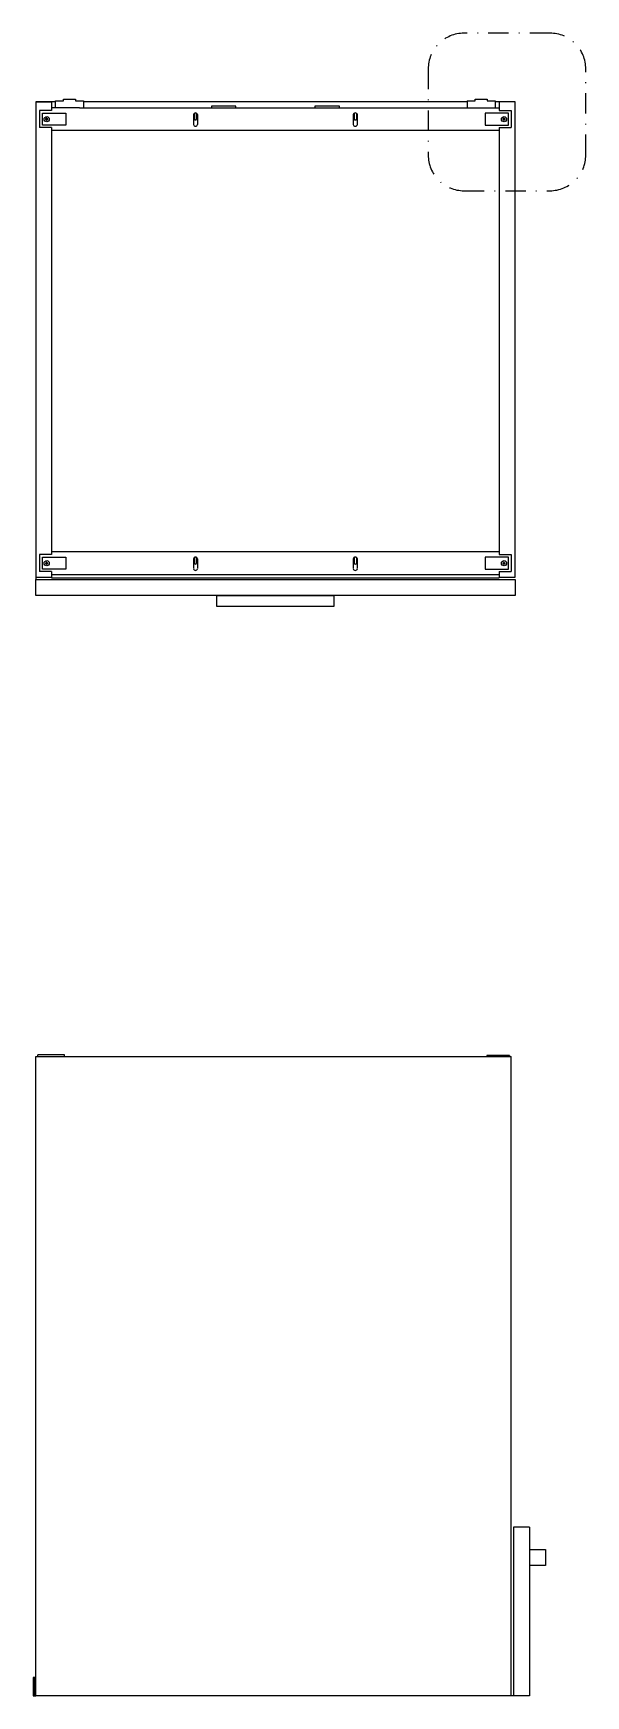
# Model space of a CAD drawing. Header units: millimetres. Extents: x 3416 to 4501, y 1595 to 1990.
# Drawn here: x 3530.7 to 3599.8, y 1601 to 1809.1 of the extents above; entities that cross this region are included whole.
import ezdxf

# ---------------------------------------------------------------- set-up
doc = ezdxf.new("R2010")
doc.units = ezdxf.units.MM
doc.linetypes.add('HIDDEN', pattern=[0.375, 0.25, -0.125])
doc.linetypes.add('TRATTOPUNTO', pattern=[25.4, 12.7, -6.35, 0, -6.35])
for name, color, linetype in [('ARREDI', 1, 'Continuous'), ('TRATTEGGIO', 5, 'HIDDEN'), ('VITI E CERNIERE', 8, 'Continuous')]:
    doc.layers.add(name, color=color, linetype=linetype)

msp = doc.modelspace()

# ---------------------------------------------------------------- linework, layer by layer
at = {"layer": 'ARREDI'}
for p, q in [((3533.48, 1800.54), (3530.99, 1800.54)), ((3530.99, 1800.54), (3530.99, 1741.04)), ((3530.99, 1800.54), (3532.99, 1800.54)), ((3530.99, 1800.54), (3531.48, 1800.54)), ((3530.99, 1800.54), (3530.99, 1741.04)), ((3530.99, 1800.54), (3532.99, 1800.54)), ((3532.99, 1800.54), (3532.98, 1799.79)), ((3584.99, 1800.54), (3536.98, 1800.54)), ((3590.99, 1800.54), (3588.49, 1800.54)), ((3590.99, 1800.54), (3588.99, 1800.54)), ((3590.99, 1800.54), (3588.99, 1800.54)), ((3588.99, 1800.54), (3588.99, 1799.79)), ((3590.99, 1741.04), (3590.99, 1800.54)), ((3532.99, 1796.97), (3532.99, 1744.21)), ((3588.99, 1796.97), (3588.99, 1744.21)), ((3530.99, 1741.04), (3532.98, 1741.04)), ((3530.99, 1741.04), (3530.99, 1740.74)), ((3530.99, 1740.74), (3590.99, 1740.74)), ((3530.99, 1738.74), (3530.99, 1740.74)), ((3588.99, 1741.04), (3590.99, 1741.04)), ((3590.99, 1740.74), (3590.99, 1738.74)), ((3590.99, 1738.74), (3530.99, 1738.74)), ((3553.67, 1737.35), (3553.67, 1738.74)), ((3553.67, 1738.74), (3568.3, 1738.74)), ((3568.3, 1738.74), (3568.3, 1737.35)), ((3568.3, 1737.35), (3553.67, 1737.35)), ((3530.99, 1601.04), (3530.99, 1681.04)), ((3530.99, 1681.04), (3590.49, 1681.04)), ((3590.49, 1601.04), (3590.49, 1681.04)), ((3592.79, 1622.14), (3590.79, 1622.14)), ((3592.79, 1622.14), (3590.79, 1622.14)), ((3590.79, 1622.14), (3590.79, 1601.04)), ((3592.79, 1622.14), (3592.79, 1601.04)), ((3592.79, 1619.34), (3594.79, 1619.34)), ((3594.79, 1619.34), (3594.79, 1617.34)), ((3594.79, 1617.34), (3592.79, 1617.34)), ((3592.79, 1601.04), (3530.99, 1601.04)), ((3590.79, 1601.04), (3590.49, 1601.04))]:
    msp.add_line(p, q, dxfattribs=at)
at = {"layer": 'TRATTEGGIO', "linetype": 'TRATTOPUNTO', "ltscale": 0.2}
msp.add_lwpolyline([(3584.59, 1789.4), (3595.35, 1789.4, 0.414214), (3599.83, 1793.88), (3599.83, 1804.63, 0.414214), (3595.35, 1809.11), (3584.59, 1809.11, 0.414214), (3580.11, 1804.63), (3580.11, 1793.88, 0.414214)], format="xyb", close=True, dxfattribs=at)
at = {"layer": 'VITI E CERNIERE'}
for p, q in [((3532.98, 1799.79), (3532.98, 1799.46)), ((3536.48, 1799.79), (3532.98, 1799.79)), ((3533.48, 1799.79), (3533.48, 1800.64)), ((3533.48, 1800.64), (3534.48, 1800.64)), ((3533.72, 1800.64), (3533.72, 1800.67)), ((3533.72, 1800.67), (3534.03, 1800.67)), ((3534.03, 1800.67), (3534.03, 1800.64)), ((3534.48, 1800.64), (3534.48, 1800.84)), ((3534.48, 1800.84), (3535.98, 1800.84)), ((3535.98, 1800.84), (3535.98, 1800.64)), ((3535.98, 1800.64), (3536.98, 1800.64)), ((3536.43, 1800.64), (3536.43, 1800.67)), ((3536.43, 1800.67), (3536.74, 1800.67)), ((3536.48, 1799.79), (3588.99, 1799.79)), ((3536.74, 1800.67), (3536.74, 1800.64)), ((3536.98, 1800.64), (3536.98, 1799.79)), ((3556.03, 1799.99), (3552.99, 1799.99)), ((3552.99, 1799.99), (3552.99, 1799.79)), ((3556.03, 1799.79), (3556.03, 1799.99)), ((3568.99, 1799.99), (3565.94, 1799.99)), ((3565.94, 1799.99), (3565.94, 1799.79)), ((3568.99, 1799.79), (3568.99, 1799.99)), ((3584.99, 1800.64), (3584.99, 1799.79)), ((3584.99, 1800.64), (3585.99, 1800.64)), ((3585.23, 1800.64), (3585.23, 1800.67)), ((3585.23, 1800.67), (3585.54, 1800.67)), ((3585.54, 1800.67), (3585.54, 1800.64)), ((3585.99, 1800.64), (3585.99, 1800.84)), ((3585.99, 1800.84), (3587.49, 1800.84)), ((3587.49, 1800.84), (3587.49, 1800.64)), ((3587.49, 1800.64), (3588.49, 1800.64)), ((3587.94, 1800.64), (3587.94, 1800.67)), ((3587.94, 1800.67), (3588.25, 1800.67)), ((3588.25, 1800.67), (3588.25, 1800.64)), ((3588.49, 1800.64), (3588.49, 1799.79)), ((3588.99, 1799.79), (3588.99, 1799.46)), ((3532.98, 1799.46), (3531.48, 1799.46)), ((3531.48, 1799.46), (3531.48, 1797.3)), ((3550.73, 1798.92), (3550.73, 1797.68)), ((3550.85, 1799.02), (3550.85, 1798.37)), ((3551.12, 1799.02), (3551.12, 1798.37)), ((3551.24, 1798.92), (3551.24, 1797.68)), ((3570.73, 1798.92), (3570.73, 1797.68)), ((3570.85, 1799.02), (3570.85, 1798.37)), ((3571.12, 1799.02), (3571.12, 1798.37)), ((3571.24, 1798.92), (3571.24, 1797.68)), ((3588.99, 1799.46), (3590.49, 1799.46)), ((3590.49, 1799.46), (3590.49, 1797.3)), ((3532.98, 1797.3), (3531.48, 1797.3)), ((3532.98, 1797.3), (3532.98, 1796.97)), ((3532.98, 1796.97), (3588.99, 1796.97)), ((3588.99, 1797.3), (3590.49, 1797.3)), ((3588.99, 1797.3), (3588.99, 1796.97)), ((3532.98, 1743.88), (3531.48, 1743.88)), ((3531.48, 1743.88), (3531.48, 1741.73)), ((3532.98, 1744.21), (3532.98, 1743.88)), ((3588.99, 1744.21), (3532.98, 1744.21)), ((3588.99, 1744.21), (3588.99, 1743.88)), ((3588.99, 1743.88), (3590.49, 1743.88)), ((3590.49, 1743.88), (3590.49, 1741.73)), ((3532.98, 1741.73), (3531.48, 1741.73)), ((3532.98, 1741.73), (3532.98, 1741.39)), ((3550.73, 1743.34), (3550.73, 1742.1)), ((3550.85, 1743.44), (3550.85, 1742.79)), ((3551.12, 1743.44), (3551.12, 1742.79)), ((3551.24, 1743.34), (3551.24, 1742.1)), ((3570.73, 1743.34), (3570.73, 1742.1)), ((3570.85, 1743.44), (3570.85, 1742.79)), ((3571.12, 1743.44), (3571.12, 1742.79)), ((3571.24, 1743.34), (3571.24, 1742.1)), ((3588.99, 1741.73), (3590.49, 1741.73)), ((3588.99, 1741.73), (3588.99, 1741.39)), ((3532.98, 1741.39), (3532.98, 1740.94)), ((3532.98, 1741.39), (3588.99, 1741.39)), ((3532.98, 1740.94), (3588.99, 1740.94)), ((3588.99, 1741.39), (3588.99, 1740.94)), ((3531.28, 1681.04), (3531.28, 1681.24)), ((3534.61, 1681.24), (3531.28, 1681.24)), ((3534.61, 1681.04), (3534.61, 1681.24)), ((3590.29, 1681.18), (3587.46, 1681.18)), ((3587.46, 1681.18), (3587.46, 1681.04)), ((3590.29, 1681.18), (3590.29, 1681.04)), ((3530.89, 1603.34), (3530.69, 1603.34)), ((3530.69, 1603.34), (3530.69, 1601.04)), ((3530.79, 1602.52), (3530.79, 1601.87)), ((3530.89, 1602.31), (3530.79, 1602.51)), ((3530.99, 1603.34), (3530.89, 1603.34)), ((3530.89, 1601.04), (3530.89, 1603.34)), ((3530.69, 1601.04), (3530.99, 1601.04)), ((3530.69, 1601.04), (3530.69, 1601.04)), ((3530.79, 1601.87), (3530.89, 1602.05)), ((3530.99, 1601.04), (3530.89, 1601.04))]:
    msp.add_line(p, q, dxfattribs=at)
for points in [[(3531.83, 1799.1), (3534.75, 1799.1), (3534.75, 1797.61), (3531.83, 1797.61)], [(3590.14, 1799.1), (3587.22, 1799.1), (3587.22, 1797.61), (3590.14, 1797.61)], [(3531.83, 1743.52), (3534.75, 1743.52), (3534.75, 1742.04), (3531.83, 1742.04)], [(3590.14, 1743.52), (3587.22, 1743.52), (3587.22, 1742.04), (3590.14, 1742.04)]]:
    msp.add_lwpolyline(points, close=True, dxfattribs=at)
for points in [[(3532.34, 1798.38), (3532.21, 1798.38), (3532.21, 1798.33), (3532.34, 1798.33)], [(3532.39, 1798.38), (3532.39, 1798.51), (3532.34, 1798.51), (3532.34, 1798.38)], [(3532.34, 1798.33), (3532.34, 1798.2), (3532.39, 1798.2), (3532.39, 1798.33)], [(3532.39, 1798.33), (3532.52, 1798.33), (3532.52, 1798.38), (3532.39, 1798.38)], [(3589.58, 1798.38), (3589.45, 1798.38), (3589.45, 1798.33), (3589.58, 1798.33)], [(3589.63, 1798.38), (3589.63, 1798.51), (3589.58, 1798.51), (3589.58, 1798.38)], [(3589.58, 1798.33), (3589.58, 1798.2), (3589.63, 1798.2), (3589.63, 1798.33)], [(3589.63, 1798.33), (3589.76, 1798.33), (3589.76, 1798.38), (3589.63, 1798.38)], [(3532.34, 1742.8), (3532.21, 1742.8), (3532.21, 1742.75), (3532.34, 1742.75)], [(3532.39, 1742.8), (3532.39, 1742.93), (3532.34, 1742.93), (3532.34, 1742.8)], [(3532.34, 1742.75), (3532.34, 1742.62), (3532.39, 1742.62), (3532.39, 1742.75)], [(3532.39, 1742.75), (3532.52, 1742.75), (3532.52, 1742.8), (3532.39, 1742.8)], [(3589.58, 1742.8), (3589.45, 1742.8), (3589.45, 1742.75), (3589.58, 1742.75)], [(3589.63, 1742.8), (3589.63, 1742.93), (3589.58, 1742.93), (3589.58, 1742.8)], [(3589.58, 1742.75), (3589.58, 1742.62), (3589.63, 1742.62), (3589.63, 1742.75)], [(3589.63, 1742.75), (3589.76, 1742.75), (3589.76, 1742.8), (3589.63, 1742.8)], [(3530.79, 1602.35), (3530.79, 1602.35), (3530.85, 1602.35), (3530.85, 1602.22)], [(3530.79, 1602.22), (3530.85, 1602.22), (3530.85, 1602.17), (3530.79, 1602.17)], [(3530.85, 1602.17), (3530.85, 1602.04), (3530.79, 1602.04), (3530.79, 1602.04)]]:
    msp.add_lwpolyline(points, dxfattribs=at)
for centre in [(3532.37, 1798.35), (3589.6, 1798.35), (3532.37, 1742.78), (3589.6, 1742.78)]:
    msp.add_circle(centre, 0.323, dxfattribs=at)
for centre, radius, start, end in [((3550.99, 1798.87), 0.263, 11.2554, 168.7446), ((3550.99, 1798.99), 0.138, 11.2554, 168.7446), ((3550.99, 1798.39), 0.138, 191.2554, 348.7446), ((3570.99, 1798.87), 0.263, 11.2554, 168.7446), ((3570.99, 1798.99), 0.138, 11.2554, 168.7446), ((3570.99, 1798.39), 0.138, 191.2554, 348.7446), ((3550.99, 1797.73), 0.263, 191.2554, 348.7446), ((3570.99, 1797.73), 0.263, 191.2554, 348.7446), ((3550.99, 1743.29), 0.263, 11.2554, 168.7446), ((3550.99, 1742.15), 0.263, 191.2554, 348.7446), ((3550.99, 1743.42), 0.138, 11.2554, 168.7446), ((3550.99, 1742.82), 0.138, 191.2554, 348.7446), ((3570.99, 1743.29), 0.263, 11.2554, 168.7446), ((3570.99, 1742.15), 0.263, 191.2554, 348.7446), ((3570.99, 1743.42), 0.138, 11.2554, 168.7446), ((3570.99, 1742.82), 0.138, 191.2554, 348.7446)]:
    msp.add_arc(centre, radius, start, end, dxfattribs=at)

doc.saveas('drawing.dxf')
